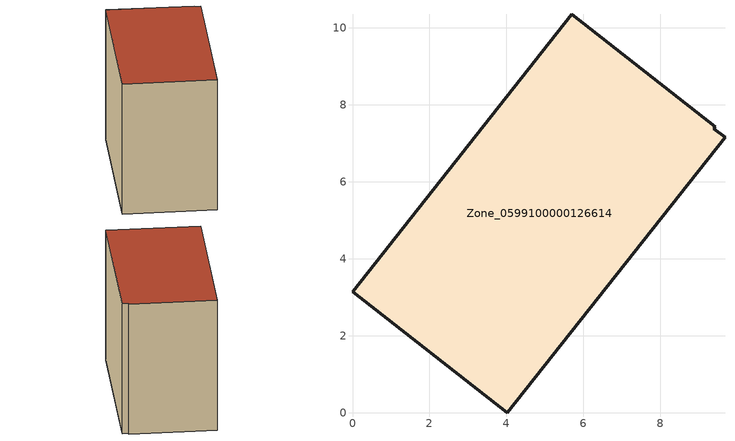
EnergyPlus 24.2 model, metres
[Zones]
Zone_0599100000126614
 floor ground (C_G): 0,3.15 5.69,10.35 9.43,7.43 9.39,7.38 9.68,7.16 4.03,0 z3.96
 wall outside (C_F): 5.69,10.35 0,3.15 4.03,0 9.68,7.16 9.39,7.38 9.43,7.43 5.69,10.35 z3.96:11.68
 roof outside (C_R): 9.68,7.16 9.39,7.38 9.43,7.43 5.69,10.35 0,3.15 4.03,0 z11.68
[BUILDING]
Pand.0599100000126614: North Axis=0; Terrain=City; Loads Convergence Tolerance Value=0.04; Temperature Convergence Tolerance Value=0.4; Solar Distribution=FullExterior; Maximum Number of Warmup Days=25; Minimum Number of Warmup Days=1
[Site:Location]
Rotterdam.The.Hague.AP_ZH_NLD Design_Conditions: Latitude=51.96; Longitude=4.45; Time Zone=1; Elevation=-4.5
[SITE:GROUNDTEMPERATURE:BUILDINGSURFACE]
18, 18, 18, 18, 18, 18, 18, 18, 18, 18, 18, 18
[MATERIAL] Thermal Absorptance=0.9; Solar Absorptance=0.7; Visible Absorptance=0.7
Name | Roughness | Thickness | Conductivity | Density | Specific Heat
G.TI.1975-1991 | MediumSmooth | 0.15 | 0.288461 | 540 | 1210
F.TI.1975-1991 | Rough | 0.3 | 0.230769 | 1920 | 840
R.TI.1975-1991 | MediumRough | 0.2 | 0.153846 | 1500 | 1000
[CONSTRUCTION]
C_G: G.TI.1975-1991
C_F: F.TI.1975-1991
C_R: R.TI.1975-1991
[ZONE]
Zone_0599100000126614: Type=1; Multiplier=1; Ceiling Height=Autocalculate; Volume=Autocalculate; Floor Area=autocalculate; Part of Total Floor Area=Yes
[ZONEINFILTRATION:DESIGNFLOWRATE]
Infil_Zone_0599100000126614: Zone or ZoneList or Space or SpaceList=Zone_0599100000126614; Schedule=AlwaysOn; Design Flow Rate Calculation Method=Flow/Area; Flow Rate per Floor Area=0.003; Constant Term Coefficient=1; Temperature Term Coefficient=0; Velocity Term Coefficient=0; Velocity Squared Term Coefficient=0
[HVACTEMPLATE:ZONE:IDEALLOADSAIRSYSTEM]
Zone_0599100000126614: Maximum Heating Supply Air Temperature=50; Minimum Cooling Supply Air Temperature=13; Maximum Heating Supply Air Humidity Ratio=0.0156; Minimum Cooling Supply Air Humidity Ratio=0.0077; Heating Limit=NoLimit; Cooling Limit=NoLimit; Dehumidification Control Type=ConstantSensibleHeatRatio; Cooling Sensible Heat Ratio=0.7; Dehumidification Setpoint=60; Humidification Control Type=None; Humidification Setpoint=30; Outdoor Air Method=None; Outdoor Air Flow Rate per Person=0.00944; Outdoor Air Flow Rate per Zone Floor Area=0; Outdoor Air Flow Rate per Zone=0; Demand Controlled Ventilation Type=None; Outdoor Air Economizer Type=NoEconomizer; Heat Recovery Type=None; Sensible Heat Recovery Effectiveness=0.7; Latent Heat Recovery Effectiveness=0.65
[ZONECONTROL:THERMOSTAT]
ThermostatControl_Zone_0599100000126614: Zone or ZoneList=Zone_0599100000126614; Control Type Schedule=DualSetpointControlType; Control 1=Thermostat_Zone_0599100000126614; Temperature Difference Between Cutout And Setpoint=0
[THERMOSTATSETPOINT:DUALSETPOINT]
Thermostat_Zone_0599100000126614: Heating Setpoint Temperature Schedule=HeatingSetpoint_Zone_0599100000126614; Cooling Setpoint Temperature Schedule=CoolingSetpoint_Zone_0599100000126614
[SCHEDULE:COMPACT]
HeatingSetpoint_Zone_0599100000126614: Through: 12/31, For: AllDays, Until: 24:00, 21
CoolingSetpoint_Zone_0599100000126614: Through: 12/31, For: AllDays, Until: 24:00, 24
DualSetpointControlType: Through: 12/31, For: AllDays, Until: 24:00, 4
AlwaysOn: Through: 12/31, For: AllDays, Until: 24:00, 1
